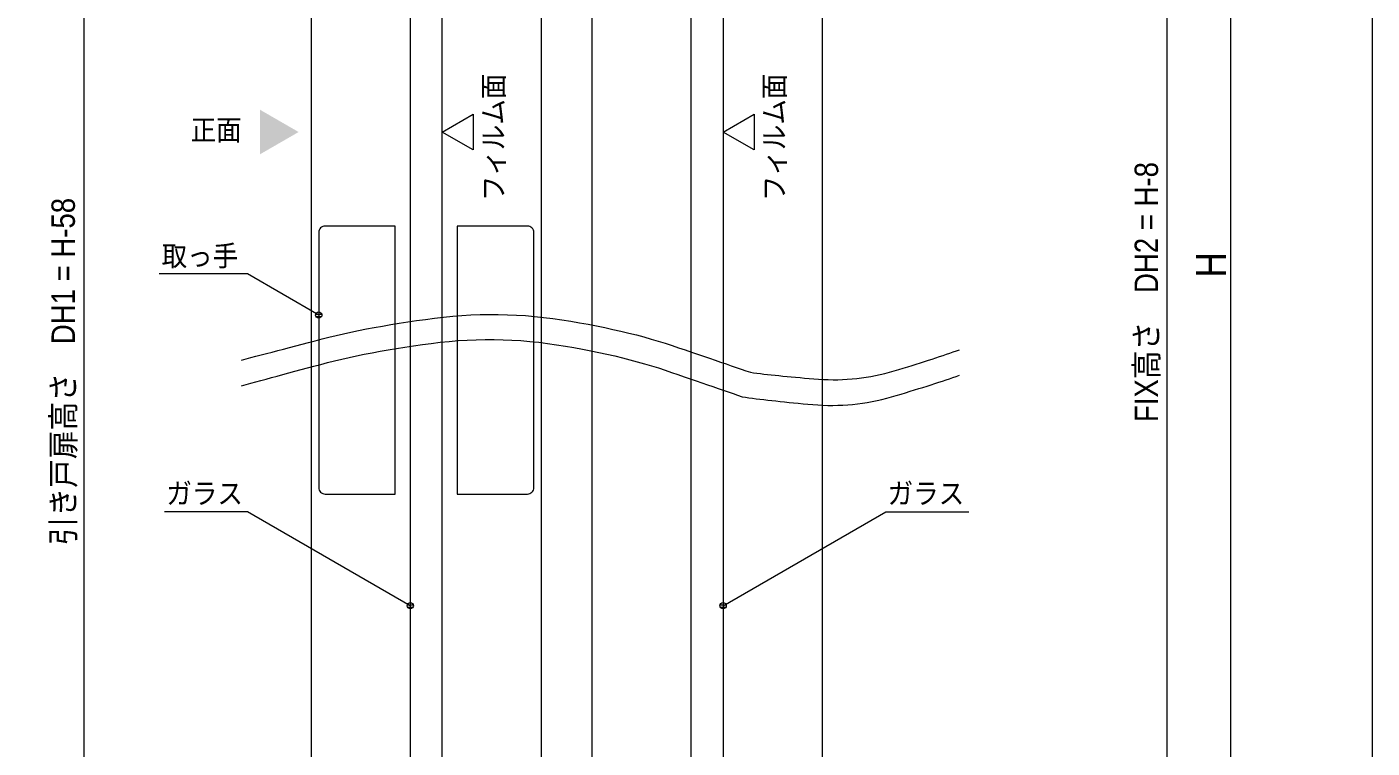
# Model space of a CAD drawing. Units: millimetres, scale not verified. Extents: x -6062 to 6062, y -3045 to 3045.
# Drawn here: x 105 to 2212, y -1262 to -132 of the extents above; entities that cross this region are included whole.
import ezdxf
from ezdxf.enums import TextEntityAlignment as Align

# ---------------------------------------------------------------- set-up
doc = ezdxf.new("R2010")
doc.units = ezdxf.units.MM
doc.header["$LTSCALE"] = 20
for name, color, linetype, lineweight in [('0-0_1図面枠', 7, 'Continuous', 9), ('0-1_2寸法-3', 7, 'Continuous', 9), ('0-2_2寸法-1', 7, 'Continuous', 9), ('0-4_3一般', 7, 'Continuous', 9)]:
    doc.layers.add(name, color=color, linetype=linetype, lineweight=lineweight)
doc.styles.add('ＭＳ ゴシック', font='')
doc.styles.add('ＭＳ Ｐゴシック', font='')
doc.styles.get('ＭＳ ゴシック').set_extended_font_data('MS Gothic')
doc.styles.get('ＭＳ Ｐゴシック').set_extended_font_data('MS PGothic')

# ---------------------------------------------------------------- blocks, each defined once
blk = doc.blocks.new('グループ-13')
at = {"layer": '0-4_3一般'}
for p, q in [((55563.7, -40000), (55563.7, 18204.9)), ((62763.7, 18204.9), (62763.7, -40000))]:
    blk.add_line(p, q, dxfattribs=at)
blk.add_lwpolyline([(59663.7, 9404.9), (59663.7, -31200), (58663.7, -31200), (58663.7, 9404.9)], close=True, dxfattribs=at)
blk = doc.blocks.new('グループ-22')
at = {"layer": '0-4_3一般'}
for p, q in [((49863.7, 5604.9), (49863.7, -32200)), ((50863.7, -32200), (50863.7, 5604.9))]:
    blk.add_line(p, q, dxfattribs=at)
blk.add_lwpolyline([(53963.7, 10804.9), (53963.7, -37400), (46763.7, -37400), (46763.7, 10804.9)], close=True, dxfattribs=at)
blk = doc.blocks.new('グループ-27')
at = {"layer": '0-4_3一般'}
for p, q in [((46993.7, -9084.3), (46993.7, -17084.3)), ((53733.7, -17084.3), (53733.7, -9084.3))]:
    blk.add_line(p, q, dxfattribs=at)
for points in [[(47193.7, -17284.3), (49393.7, -17284.3), (49393.7, -8884.3), (47193.7, -8884.3)], [(53533.7, -8884.3), (51333.7, -8884.3), (51333.7, -17284.3), (53533.7, -17284.3)]]:
    blk.add_lwpolyline(points, dxfattribs=at)
for centre, start, end in [((47193.7, -9084.3), 135, 180), ((47193.7, -9084.3), 90, 135), ((53533.7, -9084.3), 45, 90), ((53533.7, -9084.3), 0, 45), ((47193.7, -17084.3), 180, 225), ((47193.7, -17084.3), 225, 270), ((53533.7, -17084.3), 270, 315), ((53533.7, -17084.3), 315, 0)]:
    blk.add_arc(centre, 200, start, end, dxfattribs=at)
blk = doc.blocks.new('グループ-30')
at = {"layer": '0-4_3一般'}
for points in [[(44571, -13088.9), (44717.9, -13049.5), (44869.9, -13008.9), (45027.1, -12967), (45189.5, -12923.8), (45357, -12879.4), (45529.7, -12833.8), (45707.5, -12786.8), (45890.4, -12738.7), (46078.5, -12689.2), (46271.8, -12638.6), (46470.2, -12586.6), (46673.7, -12533.4), (46882.4, -12479), (47096.3, -12423.2), (47315.2, -12367.6), (47539.2, -12313.4), (47768.1, -12260.5), (48002.2, -12209.1), (48241.2, -12159), (48485.3, -12110.3), (48734.4, -12063.1), (48988.5, -12017.2), (49247.6, -11972.7), (49511.8, -11929.7), (49781, -11888), (50055.3, -11847.7), (50334.5, -11808.8), (50618.8, -11771.3), (50905.5, -11737.4), (51191.9, -11709.3), (51478, -11686.9), (51763.9, -11670.4), (52049.5, -11659.6), (52334.8, -11654.6), (52619.9, -11655.3), (52904.7, -11661.8), (53189.3, -11674.2), (53473.5, -11692.2), (53757.6, -11716.1)], [(53757.6, -11716.1), (54041.3, -11745.7), (54324.8, -11781.1), (54608, -11822.3), (54888.5, -11867.4), (55163.8, -11914.4), (55433.9, -11963.3), (55698.9, -12014.2), (55958.7, -12066.9), (56213.3, -12121.7), (56462.7, -12178.4), (56706.9, -12237), (56946, -12297.5), (57179.8, -12360), (57408.5, -12424.4), (57632, -12490.8), (57850.4, -12559.1), (58063.5, -12629.3), (58271.6, -12699.7), (58474.6, -12768.5), (58672.6, -12835.7), (58865.6, -12901.3), (59053.6, -12965.2), (59236.6, -13027.6), (59414.5, -13088.3), (59587.4, -13147.5), (59755.4, -13205), (59918.3, -13260.9), (60076.1, -13315.2), (60229, -13367.9), (60376.8, -13419), (60519.7, -13468.5), (60519.7, -13468.5)], [(44571, -13888.9), (44715.5, -13849.3), (44865.1, -13808.4), (45019.7, -13766.3), (45179.4, -13722.9), (45344.2, -13678.3), (45514, -13632.3), (45689, -13585.2), (45868.9, -13536.7), (46054, -13487), (46244.1, -13436), (46439.2, -13383.8), (46639.5, -13330.3), (46844.8, -13275.5), (47055.1, -13219.5), (47270.5, -13163.5), (47490.8, -13108.9), (47716.1, -13055.7), (47946.3, -13003.8), (48181.5, -12953.4), (48421.6, -12904.3), (48666.6, -12856.6), (48916.6, -12810.3), (49171.5, -12765.3), (49431.4, -12721.8), (49696.2, -12679.6), (49966, -12638.8), (50240.7, -12599.4), (50520.4, -12561.3), (50802.4, -12526.9), (51084.2, -12498.2), (51365.7, -12475.2), (51646.9, -12458.1), (51927.9, -12446.7), (52208.6, -12441), (52489, -12441.1), (52769.2, -12447), (53049.2, -12458.7), (53328.8, -12476.1), (53608.3, -12499.3)], [(53608.3, -12499.3), (53887.4, -12528.3), (54166.3, -12563), (54444.9, -12603.5), (54720.9, -12647.8), (54991.8, -12694.1), (55257.5, -12742.4), (55518.2, -12792.6), (55773.8, -12844.8), (56024.2, -12898.9), (56269.6, -12955), (56509.9, -13013), (56745.1, -13073), (56975.2, -13135), (57200.2, -13198.9), (57420.1, -13264.7), (57634.9, -13332.5), (57844.6, -13402.3), (58049.3, -13472.3), (58249, -13540.6), (58443.8, -13607.4), (58633.7, -13672.5), (58818.6, -13736.1), (58998.7, -13798), (59173.7, -13858.4), (59343.9, -13917.2), (59509.1, -13974.3), (59669.3, -14029.9), (59824.6, -14083.8), (59975, -14136.2), (60120.5, -14187), (60261, -14236.2), (60261, -14236.2)], [(65846.1, -13171.3), (65972.4, -13131), (66095.7, -13091.3), (66216, -13052.3), (66333.2, -13013.9), (66447.5, -12976.1), (66558.7, -12939), (66667, -12902.5), (66772.2, -12866.6), (66874.4, -12831.3), (66973.5, -12796.7), (67069.7, -12762.6)], [(60519.7, -13468.5), (60620.8, -13481.9), (60725, -13495.1), (60832.2, -13508.3), (60942.6, -13521.4), (61056, -13534.4), (61172.6, -13547.4), (61292.2, -13560.2), (61414.9, -13572.9), (61540.7, -13585.6), (61669.5, -13598.2), (61801.5, -13610.6), (61936.5, -13623), (62074.7, -13635.3), (62215.9, -13647.5), (62360.2, -13659.7), (62507.5, -13671.7), (62657.8, -13683.5), (62808.5, -13692.6), (62958.8, -13698.3), (63108.7, -13700.7), (63258.3, -13699.8), (63407.5, -13695.4), (63556.4, -13687.7), (63704.9, -13676.7), (63853, -13662.3), (64000.8, -13644.5), (64148.2, -13623.3), (64295.2, -13598.8), (64441.9, -13571), (64588.2, -13539.7), (64734.2, -13505.1), (64879.7, -13467.1), (65025, -13425.8), (65169.2, -13382), (65310.6, -13338.6), (65449, -13295.8), (65584.4, -13253.7), (65716.7, -13212.2), (65846.1, -13171.3)], [(65796.3, -13980.4), (65927.7, -13939.5), (66056.1, -13899.1), (66181.3, -13859.3), (66303.3, -13820.2), (66422.2, -13781.6), (66538, -13743.6), (66650.6, -13706.2), (66760.1, -13669.5), (66866.5, -13633.3), (66969.7, -13597.6), (67069.7, -13562.6)], [(60261, -14236.2), (60365.9, -14250.8), (60474, -14265.5), (60585.3, -14280.1), (60699.8, -14294.7), (60817.5, -14309.2), (60938.5, -14323.8), (61062.6, -14338.2), (61190, -14352.7), (61320.5, -14367.2), (61454.3, -14381.6), (61591.3, -14396), (61731.5, -14410.3), (61874.9, -14424.6), (62021.5, -14438.9), (62171.3, -14453.2), (62324.4, -14467.4), (62480.4, -14481.5), (62636.9, -14492.7), (62793, -14500.5), (62948.8, -14504.7), (63104.2, -14505.4), (63259.3, -14502.5), (63414, -14496.1), (63568.4, -14486.2), (63722.4, -14472.8), (63876, -14455.8), (64029.3, -14435.3), (64182.2, -14411.3), (64334.8, -14383.8), (64487, -14352.7), (64638.9, -14318.1), (64790.4, -14280), (64941.5, -14238.3), (65091.7, -14194), (65238.9, -14150.1), (65383, -14106.8), (65523.9, -14064.1), (65661.6, -14021.9), (65796.3, -13980.4)]]:
    blk.add_lwpolyline(points, dxfattribs=at)
blk = doc.blocks.new('グループ-31')
at = {"layer": '0-4_3一般'}
for name in ['グループ-13', 'グループ-22', 'グループ-27', 'グループ-30']:
    blk.add_blockref(name, (0, 0), dxfattribs=at)
blk = doc.blocks.new('グループ-32')
at = {"layer": '0-4_3一般'}
blk.add_blockref('グループ-31', (0, 0), dxfattribs=at)
blk = doc.blocks.new('グループ-82')
at = {"layer": '0-0_1図面枠'}
blk.add_lwpolyline([(-80000, 55400), (80000, 55400), (80000, -55400), (-80000, -55400)], close=True, dxfattribs=at)
blk = doc.blocks.new('図面枠')
at = {"layer": '0-0_1図面枠'}
blk.add_blockref('グループ-82', (0, 0), dxfattribs=at)

msp = doc.modelspace()

# ---------------------------------------------------------------- linework, layer by layer
at = {"layer": '0-1_2寸法-3'}
for p, q in [((567.08, -582.67), (557.29, -582.67)), ((566.18, -586.67), (558.19, -586.67)), ((562.36, -578.67), (562.01, -578.67)), ((562.36, -578.67), (562.01, -578.67)), ((710.58, -1038.24), (700.79, -1038.24)), ((709.68, -1042.24), (701.69, -1042.24)), ((705.87, -1034.24), (705.49, -1034.24)), ((705.87, -1034.24), (705.49, -1034.24)), ((1200.58, -1038.24), (1190.79, -1038.24)), ((1199.68, -1042.24), (1191.69, -1042.24)), ((1195.86, -1034.24), (1195.51, -1034.24)), ((1195.86, -1034.24), (1195.51, -1034.24))]:
    msp.add_line(p, q, dxfattribs=at)
for points in [[(804.28, -268.72), (804.28, -324.84), (755.68, -296.78)], [(1244.28, -268.72), (1244.28, -324.84), (1195.68, -296.78)]]:
    msp.add_lwpolyline(points, close=True, dxfattribs=at)
for points in [[(562.18, -583.66), (450.68, -519.29), (312.16, -519.29)], [(705.68, -1039.23), (450.68, -892.01), (320.65, -892.01)], [(1195.68, -1039.23), (1450.68, -892.01), (1580.71, -892.01)]]:
    msp.add_lwpolyline(points, dxfattribs=at)
for centre in [(562.18, -583.66), (562.18, -583.66), (705.68, -1039.23), (705.68, -1039.23), (1195.68, -1039.23), (1195.68, -1039.23)]:
    msp.add_circle(centre, 5.01, dxfattribs=at)
msp.add_solid([(469.93, -261.71), (530.68, -296.78), (469.93, -331.85)], dxfattribs=at)
at = {"layer": '0-2_2寸法-1'}
for p, q in [((1990.68, 977.53), (1990.68, -1987.29)), ((1890.68, 897.53), (1890.68, -1987.29)), ((194.31, 527.53), (194.31, -1857.29))]:
    msp.add_line(p, q, dxfattribs=at)

# ---------------------------------------------------------------- block references
at = {"layer": '0-0_1図面枠', "xscale": 0.05, "yscale": 0.05}
msp.add_blockref('図面枠', (-1787.5, 0), dxfattribs=at)
at = {"layer": '0-4_3一般', "xscale": 0.05, "yscale": 0.05}
msp.add_blockref('グループ-32', (-1787.5, 0), dxfattribs=at)

# ---------------------------------------------------------------- texts
at = {"layer": '0-1_2寸法-3', "style": 'ＭＳ ゴシック', "width": 0.9}
for p in [(861.88, -405.14), (1301.88, -405.14)]:
    msp.add_text('フィルム面', height=32.55, rotation=90, dxfattribs=at).set_placement(p, align=Align.BOTTOM_LEFT)
for s, p in [('正面', (361.46, -319.56)), ('取っ手', (316.02, -516.89)), ('ガラス', (323.5, -889.24)), ('ガラス', (1453.53, -889.24))]:
    msp.add_text(s, height=32.55, dxfattribs=at).set_placement(p, align=Align.BOTTOM_LEFT)
at = {"layer": '0-2_2寸法-1', "style": 'ＭＳ Ｐゴシック', "width": 0.9}
for s, height, p in [('FIX高さ\u3000DH2 = H-8', 36.69, (1888.14, -751.42)), ('引き戸扉高さ\u3000DH1 = H-58', 36.69, (191.19, -944.6)), ('H', 47.17, (1997.75, -525.12))]:
    msp.add_text(s, height=height, rotation=90, dxfattribs=at).set_placement(p, align=Align.BOTTOM_LEFT)

doc.saveas('drawing.dxf')
